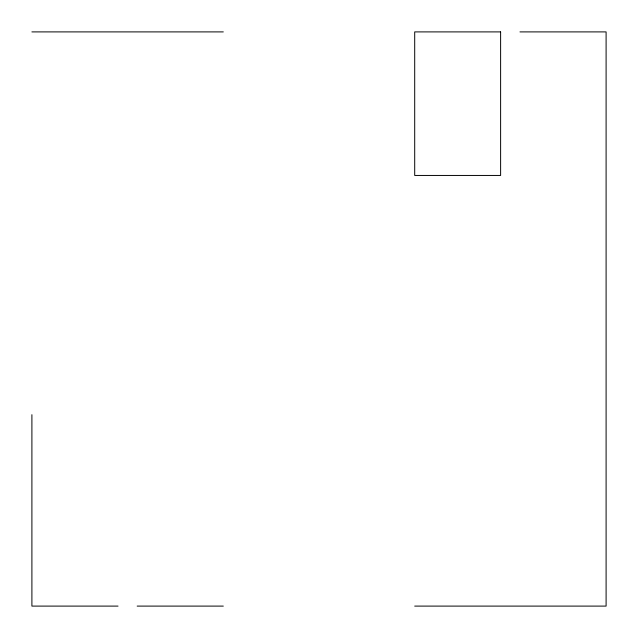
<?xml version="1.0" encoding="UTF-8"?>
<svg xmlns="http://www.w3.org/2000/svg" width="638" height="638" viewBox="0 0 638 638"><rect width="100%" height="100%" fill="white"/><g stroke="black" fill="none" stroke-linecap="round" stroke-linejoin="round"><path stroke-width="0.96" d="M31.9 31.9L223.3 31.9M519.97 31.9L606.1 31.9L606.1 606.1L414.7 606.1M118.03 606.1L31.9 606.1L31.9 414.7M137.17 606.1L223.3 606.1M500.615 31.9L414.7 31.9L414.7 175.45L500.615 175.45L500.615 31.9"/></g></svg>
